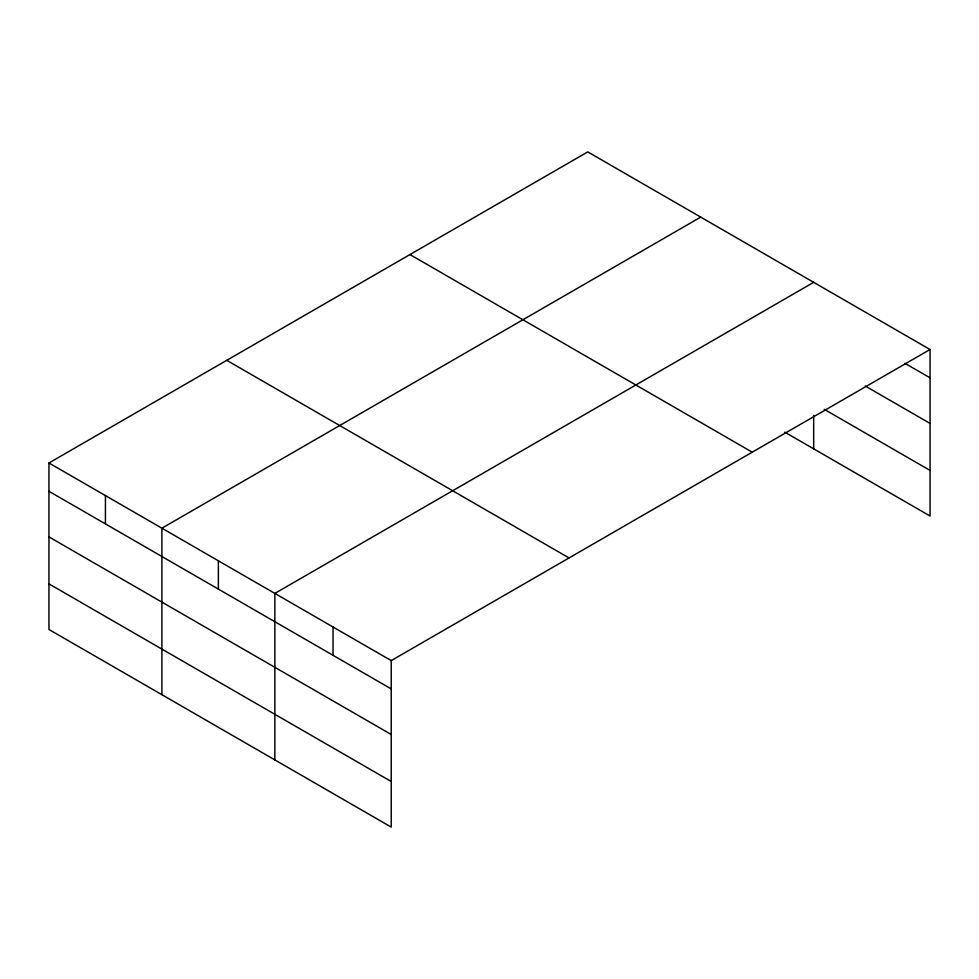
<?xml version="1.0" encoding="UTF-8"?>
<svg xmlns="http://www.w3.org/2000/svg" width="979" height="979" viewBox="0 0 979 979"><rect width="100%" height="100%" fill="white"/><g stroke="black" fill="none" stroke-linecap="round" stroke-linejoin="round"><path stroke-width="1.47" d="M930.05 349.515L587.767 151.904L48.95 462.981L48.95 629.485L391.233 827.096L391.233 660.605L930.05 349.515L930.05 516.019L784.779 432.143M700.719 217.118L161.902 528.195L161.902 694.698M813.671 282.331L274.854 593.409L274.854 759.912M904.926 363.319L930.05 377.821M865.252 386.007L930.05 423.43M824.257 409.332L930.05 470.409M409.956 254.564L752.239 452.176M226.761 360.333L569.044 557.944M48.95 462.981L391.233 660.605M48.95 491.287L391.233 688.91M48.95 536.896L391.233 734.507M48.95 583.876L391.233 781.499M813.671 415.377L813.671 448.823M333.044 627.013L333.044 655.306M218.378 560.808L218.378 589.113M105.426 495.594L105.426 523.9"/></g></svg>
